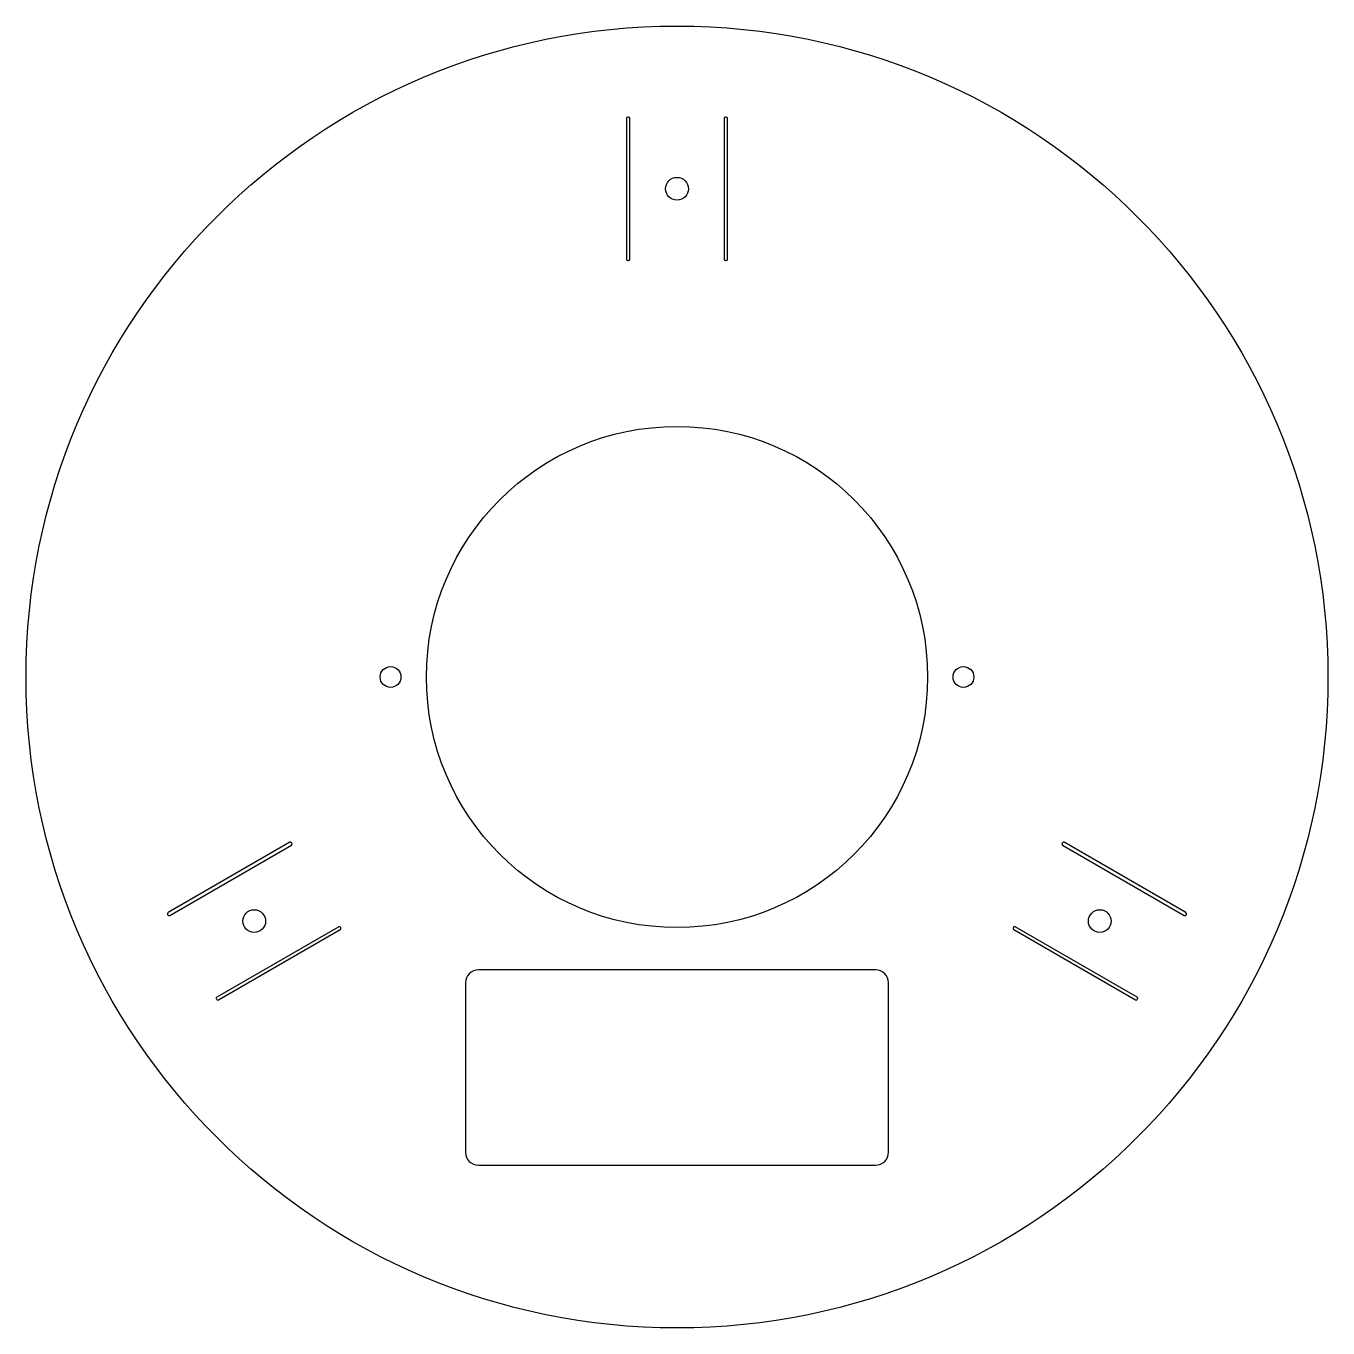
# Model space of a CAD drawing. Header units: millimetres. Extents: x -100 to 100, y -100 to 100.
import ezdxf

# ---------------------------------------------------------------- set-up
doc = ezdxf.new("R2010")
doc.units = ezdxf.units.MM

msp = doc.modelspace()

# ---------------------------------------------------------------- linework, layer by layer
at = {"color": 7, "linetype": 'Continuous', "lineweight": 25}
for p, q in [((-7.45, 86), (-7.55, 86)), ((7.55, 86), (7.45, 86)), ((-7.75, 85.8), (-7.75, 64.2)), ((-7.25, 64.2), (-7.25, 85.8)), ((7.25, 85.8), (7.25, 64.2)), ((7.75, 64.2), (7.75, 85.8)), ((-7.55, 64), (-7.45, 64)), ((7.45, 64), (7.55, 64)), ((-59.47, -25.39), (-78.18, -36.19)), ((-77.93, -36.62), (-59.22, -25.82)), ((-59.15, -25.55), (-59.2, -25.46)), ((59.2, -25.46), (59.15, -25.55)), ((59.22, -25.82), (77.93, -36.62)), ((78.18, -36.19), (59.47, -25.39)), ((-78.25, -36.46), (-78.2, -36.55)), ((78.2, -36.55), (78.25, -36.46)), ((-51.97, -38.38), (-70.68, -49.18)), ((-70.43, -49.61), (-51.72, -38.81)), ((-51.65, -38.54), (-51.7, -38.45)), ((51.7, -38.45), (51.65, -38.54)), ((51.72, -38.81), (70.43, -49.61)), ((70.68, -49.18), (51.97, -38.38)), ((30.5, -45), (-30.5, -45)), ((-32.5, -47), (-32.5, -73)), ((32.5, -73), (32.5, -47)), ((-70.75, -49.45), (-70.7, -49.54)), ((70.7, -49.54), (70.75, -49.45)), ((-30.5, -75), (30.5, -75))]:
    msp.add_line(p, q, dxfattribs=at)
for centre, radius in [((0, 0), 100), ((0, 75), 1.75), ((0, 0), 38.5), ((-44, 0), 1.6), ((44, 0), 1.6), ((-64.95, -37.5), 1.75), ((64.95, -37.5), 1.75)]:
    msp.add_circle(centre, radius, dxfattribs=at)
for centre, radius, start, end in [((-7.55, 85.8), 0.2, 90, 180), ((-7.45, 85.8), 0.2, 0, 90), ((7.45, 85.8), 0.2, 90, 180), ((7.55, 85.8), 0.2, 0, 90), ((-7.55, 64.2), 0.2, 180, 270), ((-7.45, 64.2), 0.2, 270, 0), ((7.45, 64.2), 0.2, 180, 270), ((7.55, 64.2), 0.2, 270, 0), ((-59.37, -25.56), 0.2, 30, 120), ((-59.32, -25.65), 0.2, 300, 30), ((59.32, -25.65), 0.2, 150, 240), ((59.37, -25.56), 0.2, 60, 150), ((-78.08, -36.36), 0.2, 120, 210), ((-78.03, -36.45), 0.2, 210, 300), ((78.03, -36.45), 0.2, 240, 330), ((78.08, -36.36), 0.2, 330, 60), ((-51.87, -38.55), 0.2, 30, 120), ((-51.82, -38.64), 0.2, 300, 30), ((51.82, -38.64), 0.2, 150, 240), ((51.87, -38.55), 0.2, 60, 150), ((-30.5, -47), 2, 90, 180), ((30.5, -47), 2, 0, 90), ((-70.58, -49.35), 0.2, 120, 210), ((-70.53, -49.44), 0.2, 210, 300), ((70.53, -49.44), 0.2, 240, 330), ((70.58, -49.35), 0.2, 330, 60), ((-30.5, -73), 2, 180, 270), ((30.5, -73), 2, 270, 0)]:
    msp.add_arc(centre, radius, start, end, dxfattribs=at)

doc.saveas('drawing.dxf')
